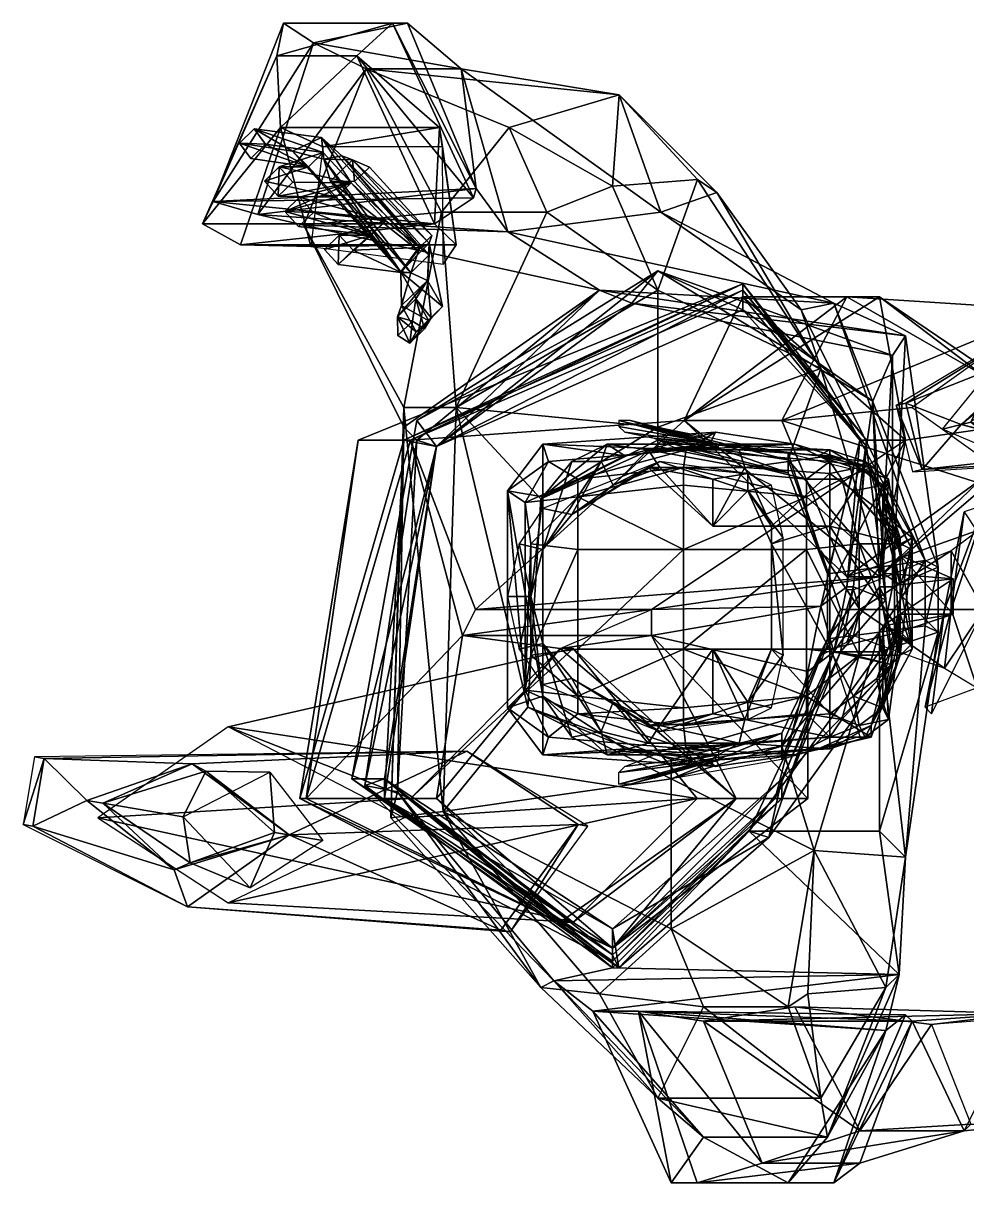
# Model space of a CAD drawing. Extents: x -361 to 352, y -265 to 311.
# Drawn here: x -361 to 108, y -265 to 311 of the extents above; entities that cross this region are included whole.
import ezdxf

# ---------------------------------------------------------------- set-up
doc = ezdxf.new("R2010")
doc.units = 0
for name, color, linetype in [('-EYES', 250, 'CONTINUOUS'), ('-HAIR', 38, 'CONTINUOUS'), ('-MOUTH', 12, 'CONTINUOUS'), ('-PANTS', 142, 'CONTINUOUS'), ('-SHIRT', 170, 'CONTINUOUS'), ('-SHOES', 42, 'CONTINUOUS'), ('-SKIN', 31, 'CONTINUOUS'), ('-SOCKS', 160, 'CONTINUOUS'), ('-TIE', 255, 'CONTINUOUS')]:
    doc.layers.add(name, color=color, linetype=linetype)

msp = doc.modelspace()

# ---------------------------------------------------------------- meshes
at = {"layer": '-EYES'}
mesh = msp.add_polyface(dxfattribs=at)
corners = [(65.88, 11.54, 1716.97), (74.62, 17.37, 1731.54), (65.88, -26.36, 1725.71), (60.04, -38.02, 1734.46), (74.62, 31.94, 1731.54), (65.88, 37.77, 1716.97), (65.88, 75.67, 1725.71), (60.04, 87.33, 1734.46)]
mesh.append_faces([[corners[k] for k in face] for face in [(2, 1, 3), (4, 6, 7)]], dxfattribs={"vtx0": -1})
mesh.append_faces([[corners[k] for k in face] for face in [(0, 1, 2)]], dxfattribs={"vtx1": -1})
mesh.append_faces([[corners[k] for k in face] for face in [(4, 5, 6)]], dxfattribs={"vtx2": -1})
at = {"layer": '-HAIR'}
mesh = msp.add_polyface(dxfattribs=at)
corners = [(-103.21, 101.91, 1763.61), (-17.21, 107.74, 1763.61), (-62.39, 96.08, 1740.29), (-20.12, 101.91, 1740.29), (-31.78, 98.99, 1804.42), (-100.29, 93.16, 1804.42), (-85.72, 84.42, 1824.83), (-33.24, 90.25, 1827.75), (-85.72, 75.67, 1830.66), (-33.24, 81.5, 1833.58), (-85.72, 49.43, 1836.49), (-33.24, 49.43, 1839.41), (-85.72, -0.12, 1836.49), (-33.24, -0.12, 1839.41), (-85.72, -23.45, 1830.66), (-33.24, -29.28, 1833.58), (-85.72, -32.19, 1824.83), (-33.24, -38.02, 1827.75), (-100.29, -43.85, 1804.42), (-31.78, -49.68, 1804.42), (-103.21, -52.6, 1763.61), (-17.21, -58.43, 1763.61), (-62.39, -49.68, 1740.29), (-20.12, -55.51, 1740.29), (22.15, -52.6, 1763.61), (39.64, -43.85, 1804.42), (22.15, 101.91, 1763.61), (39.64, 93.16, 1804.42), (27.98, 84.42, 1824.83), (27.98, 75.67, 1830.66), (27.98, 49.43, 1836.49), (27.98, -0.12, 1836.49), (27.98, -23.45, 1830.66), (27.98, -32.19, 1824.83), (-111.95, 72.76, 1804.42), (-111.95, -20.53, 1804.42), (-109.04, 52.35, 1807.34), (-109.04, -3.04, 1807.34), (-120.7, 78.59, 1763.61), (-120.7, -29.28, 1763.61), (-103.21, 75.67, 1711.14), (-103.21, -23.45, 1711.14), (-88.63, 93.16, 1693.65), (-71.14, 101.91, 1702.39), (-50.73, 98.99, 1673.24), (-74.05, 93.16, 1673.24), (-74.05, -40.94, 1673.24), (-50.73, -46.77, 1673.24), (-71.14, -52.6, 1702.39), (-88.63, -43.85, 1693.65), (45.47, 84.42, 1816.08), (54.21, 52.35, 1816.08), (54.21, -3.04, 1816.08), (45.47, -35.11, 1816.08)]
mesh.append_faces([[corners[k] for k in face] for face in [(2, 1, 3), (4, 0, 5), (4, 6, 7), (8, 11, 9), (13, 14, 15), (16, 19, 17), (20, 19, 18), (21, 22, 23), (19, 24, 25), (26, 4, 27), (28, 4, 7), (29, 11, 30), (13, 32, 31), (33, 19, 25), (0, 40, 38), (43, 40, 2), (43, 45, 42), (46, 48, 49), (41, 48, 22), (41, 20, 39), (18, 39, 20), (38, 5, 0), (16, 35, 18), (37, 14, 12), (8, 36, 10), (34, 6, 5), (28, 50, 27), (51, 29, 30), (32, 52, 31), (53, 33, 25)]], dxfattribs={"vtx0": -1})
mesh.append_faces([[corners[k] for k in face] for face in [(0, 1, 2), (5, 6, 4), (10, 11, 8), (12, 14, 13), (18, 19, 16), (20, 22, 21), (21, 24, 19), (1, 4, 26), (9, 29, 7), (28, 7, 29), (9, 11, 29), (15, 32, 13), (17, 19, 33), (34, 35, 36), (37, 36, 35), (40, 41, 38), (39, 38, 41), (42, 40, 43), (49, 48, 41), (35, 14, 37), (34, 36, 8), (29, 50, 28), (31, 52, 30), (51, 30, 52), (32, 33, 53)]], dxfattribs={"vtx1": -1})
mesh.append_faces([[corners[k] for k in face] for face in [(4, 1, 0), (8, 9, 7), (7, 6, 8), (12, 13, 11), (11, 10, 12), (16, 17, 15), (15, 14, 16), (20, 21, 19), (28, 27, 4), (13, 31, 30), (30, 11, 13), (17, 33, 32), (32, 15, 17), (38, 39, 35), (35, 34, 38), (0, 2, 40), (43, 44, 45), (46, 47, 48), (41, 22, 20), (18, 35, 39), (38, 34, 5), (16, 14, 35), (37, 12, 10), (10, 36, 37), (34, 8, 6), (51, 50, 29), (32, 53, 52)]], dxfattribs={"vtx2": -1})
at = {"layer": '-MOUTH'}
mesh = msp.add_polyface(dxfattribs=at)
corners = [(74.62, -3.04, 1655.75), (71.71, 8.62, 1647), (71.71, 49.43, 1647), (74.62, 55.26, 1655.75)]
mesh.append_faces([[corners[k] for k in face] for face in [(0, 1, 2), (2, 3, 0)]], dxfattribs={"vtx2": -1})
at = {"layer": '-PANTS'}
mesh = msp.add_polyface(dxfattribs=at)
corners = [(48.06, 175.11, 485.46), (154.95, 113.57, 462.79), (148.47, 168.63, 90.29), (226.21, 120.05, 122.68), (80.45, 120.05, 70.86), (15.67, 113.57, 342.94), (148.47, 71.46, 90.29), (48.06, 35.83, 485.46), (145.23, 113.57, 501.66), (64.26, 35.83, 498.42), (-32.92, 113.57, 540.53), (64.26, 175.11, 498.42), (77.21, 103.85, 822.33), (-49.11, 19.63, 783.46), (-136.57, 19.63, 783.46), (-168.96, 103.85, 822.33), (-3.77, 175.11, 819.09), (-3.77, 181.59, 919.5), (54.54, 103.85, 913.02), (-194.87, 103.85, 913.02), (-3.77, 178.35, 987.52), (57.78, 103.85, 987.52), (-172.2, 103.85, 1000.48), (15.67, -74.3, 1006.96), (-68.55, -148.8, 1026.39), (-68.55, -155.28, 935.7), (12.43, -74.3, 932.46), (-224.02, -74.3, 938.94), (-181.92, -74.3, 1032.87), (-68.55, -148.8, 854.72), (28.63, -74.3, 841.76), (-220.79, -74.3, 848.24), (-7, -74.3, 514.61), (-49.11, 6.68, 783.46), (-94.46, 0.2, 495.18), (-143.05, 6.68, 783.46), (-156, -74.3, 521.09), (-94.46, -135.84, 495.18), (-87.98, 0.2, 478.98), (-26.44, -74.3, 417.44), (-168.96, -74.3, 508.13), (-87.98, -135.84, 478.98), (-259.65, -126.13, 96.77), (-172.2, -84.02, 80.57), (-324.44, -84.02, 132.4), (-259.65, -38.67, 96.77), (48.06, 30.97, 974.57), (35.1, 21.25, 866.06), (28.63, -11.14, 866.06), (41.58, -1.42, 974.57), (-3.77, 168.63, 1074.98), (57.78, 100.61, 1062.02), (-156, 100.61, 1081.46), (-181.92, -64.58, 1087.93), (-68.55, -139.08, 1078.22), (15.67, -64.58, 1071.74), (44.82, -1.42, 1062.02), (51.3, 30.97, 1058.78)]
mesh.append_faces([[corners[k] for k in face] for face in [(48, 30, 33), (30, 48, 26), (13, 12, 47), (47, 12, 18), (9, 13, 14)]])
mesh.append_faces([[corners[k] for k in face] for face in [(2, 1, 3), (2, 5, 0), (5, 6, 7), (1, 6, 3), (1, 9, 7), (10, 7, 9), (0, 10, 11), (11, 1, 0), (12, 9, 8), (10, 14, 15), (16, 10, 15), (11, 12, 8), (16, 18, 12), (17, 15, 19), (17, 21, 18), (17, 22, 20), (23, 25, 26), (28, 25, 24), (26, 29, 30), (27, 29, 25), (33, 32, 34), (35, 36, 31), (36, 29, 31), (32, 29, 37), (38, 32, 39), (34, 40, 36), (40, 37, 36), (32, 41, 39), (39, 42, 43), (44, 41, 40), (45, 40, 38), (45, 39, 43), (27, 22, 19), (19, 31, 27), (15, 35, 31), (18, 46, 47), (26, 49, 23), (47, 33, 13), (20, 51, 21), (20, 52, 50), (28, 52, 22), (28, 54, 53), (55, 24, 23), (23, 56, 55), (57, 49, 46), (57, 21, 51), (33, 34, 13)]], dxfattribs={"vtx0": -1})
mesh.append_faces([[corners[k] for k in face] for face in [(0, 1, 2), (4, 6, 5), (5, 7, 10), (8, 1, 11), (9, 14, 10), (16, 12, 11), (17, 18, 16), (20, 21, 17), (27, 25, 28), (31, 29, 27), (30, 32, 33), (37, 29, 36), (34, 32, 38), (41, 37, 40), (42, 41, 44), (38, 39, 45), (28, 22, 27), (46, 49, 47), (48, 47, 49), (50, 51, 20), (53, 52, 28), (54, 24, 55), (56, 49, 57), (14, 13, 35), (33, 35, 13)]], dxfattribs={"vtx1": -1})
mesh.append_faces([[corners[k] for k in face] for face in [(2, 4, 5), (1, 7, 6), (1, 8, 9), (0, 5, 10), (12, 13, 9), (16, 11, 10), (17, 16, 15), (17, 19, 22), (23, 24, 25), (26, 25, 29), (35, 34, 36), (32, 30, 29), (34, 38, 40), (32, 37, 41), (39, 41, 42), (45, 44, 40), (19, 15, 31), (15, 14, 35), (18, 21, 46), (26, 48, 49), (47, 48, 33), (20, 22, 52), (28, 24, 54), (23, 49, 56), (57, 46, 21), (34, 35, 33)]], dxfattribs={"vtx2": -1})
at = {"layer": '-SHIRT'}
mesh = msp.add_polyface(dxfattribs=at)
corners = [(-44.51, 217.22, 1419.38), (-120.54, 207.5, 1318.29), (-143.73, 288.48, 1346.11), (-119.9, 259.33, 1490.81), (-65.22, 275.52, 1445.12), (-190.96, 288.48, 1385.57), (-222.04, 210.74, 1398.88), (-153.47, 217.22, 1506.2), (-101.17, 217.22, 1528.76), (-217.16, 301.44, 1295.24), (-244.91, 216.07, 1322.65), (-170.35, 311.15, 1260.34), (-136.3, 229.01, 1238.9), (-177.84, 311.15, 1241.27), (-137.54, 224.31, 1221.66), (-232.15, 311.15, 1257.1), (-266.98, 222.55, 1260.88), (-235.43, 294.96, 1152.04), (-272.34, 211.36, 1153.33), (-195.63, 294.96, 1144.1), (-157.05, 211.36, 1149.86), (-154.46, 259.33, 991.09), (-233.48, 259.33, 992.38), (-253.44, 201.02, 995.75), (-212.54, 249.61, 937.98), (-218.4, 200.1, 938.01), (-152.96, 249.61, 936.68), (-146.27, 201.02, 986.08)]
mesh.append_faces([[corners[k] for k in face] for face in [(5, 4, 2), (5, 7, 3), (5, 10, 6), (9, 2, 11), (12, 2, 1), (13, 12, 14), (11, 15, 9), (16, 9, 15), (17, 16, 15), (17, 13, 19), (14, 19, 13), (20, 21, 19), (22, 19, 21), (22, 18, 17), (24, 21, 26), (27, 26, 21), (12, 16, 14)]], dxfattribs={"vtx0": -1})
mesh.append_faces([[corners[k] for k in face] for face in [(3, 4, 5), (5, 2, 9), (11, 12, 13), (10, 9, 16), (15, 13, 17), (17, 19, 22), (22, 21, 24)]], dxfattribs={"vtx1": -1})
mesh.append_faces([[corners[k] for k in face] for face in [(0, 1, 2), (5, 6, 7), (3, 7, 8), (5, 9, 10), (12, 11, 2), (11, 13, 15), (17, 18, 16), (14, 20, 19), (22, 23, 18), (22, 24, 25)]], dxfattribs={"vtx2": -1})
mesh = msp.add_polyface(dxfattribs=at)
corners = [(-45.87, 110.33, 1557.6), (-45.87, 103.85, 1570.56), (18.91, 94.13, 1547.89), (-45.87, 178.35, 1541.41), (-68.42, 230.18, 1532.22), (-101.17, 217.22, 1528.76), (-26.16, 233.42, 1496.91), (35.1, 139.48, 1515.5), (-16.66, 226.94, 1467.86), (25.39, 168.63, 1444.24), (-44.51, 217.22, 1419.38), (41.58, 171.87, 1343.82), (-120.54, 207.5, 1318.29), (-146.29, 120.05, 1525.21), (86.93, 43.93, 1444.24), (-143.73, 288.48, 1346.11), (-65.22, 275.52, 1445.12), (-119.9, 259.33, 1490.81), (77.21, 155.68, 1198.06), (-75.03, 178.35, 1201.3), (93.41, 40.69, 1340.58), (70.73, 30.97, 1198.06), (70.73, 145.96, 1146.24), (-58.83, 171.87, 1159.19), (-156, 100.61, 1165.67), (64.26, 30.97, 1149.48), (61.02, 123.29, 1087.93), (-45.87, 188.07, 1113.85), (-165.72, 113.57, 1097.65), (-156, 100.61, 1081.46), (-3.77, 168.63, 1074.98), (57.78, 100.61, 1062.02)]
mesh.append_faces([[corners[k] for k in face] for face in [(3, 6, 4)]])
mesh.append_faces([[corners[k] for k in face] for face in [(7, 6, 3), (8, 9, 10), (11, 10, 9), (7, 0, 2), (13, 0, 3), (7, 14, 9), (10, 15, 16), (17, 5, 4), (4, 16, 17), (8, 16, 6), (11, 19, 12), (18, 23, 19), (24, 19, 23), (22, 27, 23), (28, 23, 27), (29, 27, 30), (26, 30, 27)]], dxfattribs={"vtx0": -1})
mesh.append_faces([[corners[k] for k in face] for face in [(0, 1, 2), (7, 9, 8), (9, 14, 11), (6, 16, 4), (11, 20, 18), (18, 21, 22), (22, 25, 26)]], dxfattribs={"vtx1": -1})
mesh.append_faces([[corners[k] for k in face] for face in [(3, 4, 5), (7, 8, 6), (11, 12, 10), (7, 3, 0), (8, 10, 16), (11, 18, 19), (18, 22, 23), (22, 26, 27), (26, 31, 30)]], dxfattribs={"vtx2": -1})
mesh = msp.add_polyface(dxfattribs=at)
corners = [(-104.18, 74.7, 1609.43), (-104.18, 74.7, 1567.32), (-110.66, -28.95, 1609.43), (-104.18, 74.7, 1557.6), (-110.66, -28.95, 1567.32), (-120.54, 207.5, 1318.29), (-75.03, 178.35, 1201.3), (-222.04, 210.74, 1398.88), (-172.2, 120.05, 1470.15), (-153.47, 217.22, 1506.2), (-172.2, 110.33, 1372.97), (-146.29, 120.05, 1525.21), (-101.17, 217.22, 1528.76), (-45.87, 178.35, 1541.41), (-45.87, 110.33, 1557.6), (-110.66, -28.95, 1557.6), (-152.76, -80.78, 1525.21), (-178.68, -84.02, 1453.95), (-157.05, 211.36, 1149.86), (-146.27, 201.02, 986.08), (-154.46, 259.33, 991.09), (-233.48, 259.33, 992.38), (-218.4, 200.1, 938.01), (-253.44, 201.02, 995.75), (-152.62, 191.31, 932.73), (-152.96, 249.61, 936.68), (-136.3, 229.01, 1238.9), (-244.91, 216.07, 1322.65), (-266.98, 222.55, 1260.88), (-137.54, 224.31, 1221.66), (-272.34, 211.36, 1153.33), (-165.72, 103.85, 1207.78), (-175.44, -71.06, 1363.26), (-156, 100.61, 1165.67), (-191.63, -67.82, 1191.59), (-58.83, 171.87, 1159.19), (-165.72, 113.57, 1097.65), (-198.11, -64.58, 1104.13), (-156, 100.61, 1081.46), (-45.87, 188.07, 1113.85)]
mesh.append_faces([[corners[k] for k in face] for face in [(5, 6, 7)]])
mesh.append_faces([[corners[k] for k in face] for face in [(8, 7, 10), (9, 11, 12), (13, 12, 11), (11, 15, 3), (8, 16, 11), (10, 17, 8), (21, 22, 23), (27, 5, 7), (18, 28, 30), (18, 23, 19), (22, 19, 23), (31, 32, 10), (10, 6, 31), (33, 34, 31), (38, 37, 36)]], dxfattribs={"vtx0": -1})
mesh.append_faces([[corners[k] for k in face] for face in [(0, 1, 2), (1, 3, 4), (8, 11, 9), (3, 14, 11), (26, 5, 27), (29, 28, 18), (24, 19, 22), (7, 6, 10), (31, 6, 33), (33, 35, 36), (36, 39, 38)]], dxfattribs={"vtx1": -1})
mesh.append_faces([[corners[k] for k in face] for face in [(8, 9, 7), (18, 19, 20), (19, 24, 25), (26, 27, 28), (18, 30, 23), (33, 36, 37)]], dxfattribs={"vtx2": -1})
mesh = msp.add_polyface(dxfattribs=at)
corners = [(38.34, 37.45, 1599.71), (38.34, 37.45, 1567.32), (18.91, 87.66, 1567.32), (18.91, 87.66, 1602.95), (38.34, 5.06, 1567.32), (-45.87, 100.61, 1606.19), (-45.87, 103.85, 1570.56), (-104.18, 74.7, 1567.32), (-104.18, 74.7, 1609.43), (-104.18, 74.7, 1557.6), (-45.87, 110.33, 1557.6), (38.34, 37.45, 1547.89), (38.34, 5.06, 1547.89), (18.91, 94.13, 1547.89), (18.91, 97.37, 1551.13), (51.3, 89.28, 1538.17), (64.26, 40.69, 1515.5), (35.1, 139.48, 1515.5), (64.26, 8.3, 1515.5), (86.93, 11.54, 1444.24), (86.93, 43.93, 1444.24), (41.58, 171.87, 1343.82), (93.41, 40.69, 1340.58), (93.41, 8.3, 1340.58), (70.73, 30.97, 1198.06), (77.21, 155.68, 1198.06), (70.73, 145.96, 1146.24), (64.26, 30.97, 1149.48), (64.26, -1.42, 1198.06), (61.02, 123.29, 1087.93), (67.49, 24.49, 1071.74), (57.78, 100.61, 1062.02), (51.3, 30.97, 1058.78)]
mesh.append_faces([[corners[k] for k in face] for face in [(6, 3, 2), (5, 7, 8), (9, 6, 10), (2, 11, 13), (13, 6, 2), (3, 10, 14), (14, 0, 3), (13, 16, 17), (21, 20, 22), (23, 24, 22), (25, 22, 24), (26, 24, 27), (28, 27, 24), (29, 27, 30), (31, 30, 32)]], dxfattribs={"vtx0": -1})
mesh.append_faces([[corners[k] for k in face] for face in [(1, 0, 4), (5, 3, 6), (11, 1, 12), (10, 5, 7), (15, 0, 14), (11, 16, 13), (16, 20, 17), (29, 30, 31)]], dxfattribs={"vtx1": -1})
mesh.append_faces([[corners[k] for k in face] for face in [(0, 1, 2), (2, 3, 0), (5, 6, 7), (9, 7, 6), (2, 1, 11), (3, 5, 10), (16, 11, 12), (18, 19, 20), (20, 16, 18), (19, 23, 22), (22, 20, 19)]], dxfattribs={"vtx2": -1})
mesh = msp.add_polyface(dxfattribs=at)
corners = [(-39.4, -54.86, 1606.19), (-39.4, -58.1, 1573.8), (15.67, -41.91, 1602.95), (15.67, -41.91, 1567.32), (-110.66, -28.95, 1567.32), (-110.66, -28.95, 1609.43), (-104.18, 74.7, 1567.32), (-110.66, -28.95, 1557.6), (-104.18, 74.7, 1557.6), (-39.4, -64.58, 1547.89), (15.67, -48.39, 1547.89), (-39.4, -64.58, 1560.84), (15.67, -54.86, 1551.13), (-178.68, -84.02, 1453.95), (-175.44, -71.06, 1363.26), (-104.18, -168.23, 1450.71), (-152.76, -80.78, 1525.21), (-39.4, -139.08, 1538.17), (31.86, -100.21, 1515.5), (-146.29, 120.05, 1525.21), (-172.2, 120.05, 1470.15), (-172.2, 110.33, 1372.97), (-191.63, -67.82, 1191.59), (-97.7, -164.99, 1324.39), (-165.72, 103.85, 1207.78), (-68.55, -152.04, 1146.24), (-0.53, -90.49, 1139.76), (-0.53, -90.49, 1181.87), (-156, 100.61, 1165.67), (-181.92, -64.58, 1155.96), (-68.55, -158.52, 1188.35), (-65.31, -158.52, 1110.61), (9.19, -93.73, 1081.46), (-198.11, -64.58, 1104.13), (-68.55, -139.08, 1078.22), (15.67, -64.58, 1071.74), (-181.92, -64.58, 1087.93), (-156, 100.61, 1081.46)]
mesh.append_faces([[corners[k] for k in face] for face in [(2, 1, 3), (4, 0, 5), (1, 7, 9), (1, 10, 3), (11, 2, 12), (9, 18, 10), (9, 16, 17), (28, 33, 29), (31, 36, 34)]], dxfattribs={"vtx0": -1})
mesh.append_faces([[corners[k] for k in face] for face in [(0, 1, 2), (4, 5, 6), (7, 4, 8), (9, 10, 1), (11, 4, 0), (13, 14, 15), (7, 16, 9), (14, 22, 23), (22, 29, 30), (29, 33, 25), (33, 36, 31)]], dxfattribs={"vtx1": -1})
mesh.append_faces([[corners[k] for k in face] for face in [(4, 1, 0), (1, 4, 7), (11, 0, 2), (16, 13, 15), (9, 17, 18), (19, 16, 7), (20, 13, 16), (21, 14, 13), (24, 22, 14), (25, 26, 27), (28, 29, 22), (31, 32, 26), (34, 35, 32), (37, 36, 33)]], dxfattribs={"vtx2": -1})
mesh = msp.add_polyface(dxfattribs=at)
corners = [(15.67, -41.91, 1602.95), (15.67, -41.91, 1567.32), (38.34, 5.06, 1567.32), (38.34, 5.06, 1599.71), (38.34, 37.45, 1599.71), (38.34, 5.06, 1547.89), (15.67, -48.39, 1547.89), (38.34, 37.45, 1567.32), (54.54, -43.53, 1538.17), (15.67, -54.86, 1551.13), (64.26, -90.49, 1330.87), (77.21, -103.45, 1444.24), (73.97, -161.76, 1327.63), (67.49, -168.23, 1453.95), (31.86, -100.21, 1515.5), (28.63, -171.47, 1509.02), (64.26, 8.3, 1515.5), (64.26, 40.69, 1515.5), (86.93, 11.54, 1444.24), (93.41, 8.3, 1340.58), (64.26, -1.42, 1198.06), (70.73, 30.97, 1198.06), (-0.53, -90.49, 1181.87), (41.58, -1.42, 1146.24), (-0.53, -90.49, 1139.76), (64.26, 30.97, 1149.48), (9.19, -93.73, 1081.46), (70.73, -7.9, 1087.93), (67.49, 24.49, 1071.74), (44.82, -1.42, 1062.02), (51.3, 30.97, 1058.78), (15.67, -64.58, 1071.74)]
mesh.append_faces([[corners[k] for k in face] for face in [(5, 1, 6), (3, 9, 0), (12, 11, 13), (13, 14, 15), (16, 6, 14), (16, 11, 18), (19, 11, 10), (20, 10, 22), (12, 22, 10), (23, 22, 24), (23, 26, 27), (27, 25, 23), (29, 28, 27), (27, 31, 29)]], dxfattribs={"vtx0": -1})
mesh.append_faces([[corners[k] for k in face] for face in [(3, 2, 4), (2, 5, 7), (8, 9, 3), (10, 11, 12), (5, 6, 16), (14, 11, 16), (18, 11, 19), (19, 10, 20), (20, 22, 23), (24, 26, 23), (26, 31, 27)]], dxfattribs={"vtx1": -1})
mesh.append_faces([[corners[k] for k in face] for face in [(0, 1, 2), (2, 3, 0), (5, 2, 1), (13, 11, 14), (5, 16, 17), (19, 20, 21), (20, 23, 25), (27, 28, 25), (29, 30, 28)]], dxfattribs={"vtx2": -1})
mesh = msp.add_polyface(dxfattribs=at)
corners = [(73.97, -161.76, 1327.63), (-97.7, -164.99, 1324.39), (-68.55, -158.52, 1188.35), (-104.18, -168.23, 1450.71), (-175.44, -71.06, 1363.26), (-152.76, -80.78, 1525.21), (-75.03, -171.47, 1509.02), (-23.2, -177.95, 1525.21), (-39.4, -139.08, 1538.17), (18.91, -177.95, 1525.21), (31.86, -100.21, 1515.5), (-55.59, -180.04, 1168.91), (80.45, -185.05, 1143), (-23.2, -185.05, 1065.26), (-78.27, -180.04, 1230.45), (67.49, -189.74, 1230.45), (5.95, -255.69, 1087.93), (-26.44, -265.41, 1188.35), (-39.4, -265.41, 1227.22), (18.91, -265.41, 1230.45), (-23.2, -242.73, 1334.11), (35.1, -223.3, 1460.43), (-45.87, -223.3, 1460.43), (38.34, -242.73, 1334.11), (-191.63, -67.82, 1191.59), (-0.53, -90.49, 1181.87), (-68.55, -152.04, 1146.24), (-181.92, -64.58, 1155.96), (-65.31, -158.52, 1110.61), (-0.53, -90.49, 1139.76), (-198.11, -64.58, 1104.13), (-68.55, -139.08, 1078.22), (9.19, -93.73, 1081.46)]
mesh.append_faces([[corners[k] for k in face] for face in [(0, 1, 2), (9, 8, 7)]])
mesh.append_faces([[corners[k] for k in face] for face in [(3, 4, 1), (5, 3, 6), (6, 8, 5), (9, 10, 8), (11, 12, 13), (0, 14, 1), (11, 16, 17), (18, 11, 17), (19, 20, 18), (14, 20, 1), (6, 22, 7), (1, 22, 3), (1, 24, 2), (26, 25, 2), (2, 27, 26), (28, 29, 26), (26, 30, 28), (31, 32, 28)]], dxfattribs={"vtx0": -1})
mesh.append_faces([[corners[k] for k in face] for face in [(7, 8, 6), (14, 15, 11), (13, 16, 11), (18, 17, 19), (18, 20, 14), (3, 22, 6), (20, 22, 1)]], dxfattribs={"vtx1": -1})
mesh.append_faces([[corners[k] for k in face] for face in [(18, 14, 11), (21, 9, 7), (7, 22, 21), (23, 21, 22), (22, 20, 23), (0, 2, 25)]], dxfattribs={"vtx2": -1})
mesh = msp.add_polyface(dxfattribs=at)
corners = [(28.63, -171.47, 1509.02), (31.86, -100.21, 1515.5), (18.91, -177.95, 1525.21), (135.52, -181.19, 1006.96), (161.43, -181.19, 955.97), (90.17, -186.74, 903.31), (22.15, -177.95, 961.61), (-23.2, -185.05, 1065.26), (80.45, -185.05, 1143), (-55.59, -180.04, 1168.91), (77.21, -181.81, 1214.26), (67.49, -189.74, 1230.45), (73.97, -161.76, 1327.63), (-78.27, -180.04, 1230.45), (138.75, -236.25, 942.17), (106.36, -239.49, 1003.72), (54.54, -239.49, 974.57), (109.6, -236.25, 919.5), (5.95, -255.69, 1087.93), (54.54, -255.69, 1113.85), (41.58, -265.41, 1214.26), (-26.44, -265.41, 1188.35), (18.91, -265.41, 1230.45), (38.34, -242.73, 1334.11), (-23.2, -242.73, 1334.11), (67.49, -168.23, 1453.95), (35.1, -223.3, 1460.43)]
mesh.append_faces([[corners[k] for k in face] for face in [(3, 5, 6), (3, 7, 8), (9, 11, 10), (14, 3, 15), (15, 17, 14), (5, 16, 6), (7, 16, 18), (15, 18, 16), (15, 8, 19), (20, 8, 10), (19, 21, 18), (11, 20, 10), (23, 11, 12), (26, 0, 2), (23, 25, 26)]], dxfattribs={"vtx0": -1})
mesh.append_faces([[corners[k] for k in face] for face in [(0, 1, 2), (6, 7, 3), (4, 3, 14), (17, 16, 5), (6, 16, 7), (3, 8, 15), (19, 8, 20), (20, 22, 21), (22, 11, 23), (25, 0, 26), (12, 25, 23)]], dxfattribs={"vtx1": -1})
mesh.append_faces([[corners[k] for k in face] for face in [(3, 4, 5), (9, 10, 8), (12, 11, 13), (15, 16, 17), (15, 19, 18), (19, 20, 21), (11, 22, 20), (22, 23, 24)]], dxfattribs={"vtx2": -1})
at = {"layer": '-SHOES'}
mesh = msp.add_polyface(dxfattribs=at)
corners = [(-356.71, -88.02, 31.18), (-279.75, -128.2, 26.32), (-286.48, -109.81, 67.62), (-329.91, -75.33, 82.19), (-229.32, -92.41, 94.34), (-124.03, -139.86, 8.5), (-119.24, -140.67, -8.5), (-279.75, -128.2, 11.74), (-361.5, -87.21, 11.74), (-140.93, -50.74, 19.03), (-140.93, -50.74, -7.69), (-351.01, -54.49, 31.18), (-355.8, -53.68, 11.74), (-85.52, -87.26, 18.22), (-80.73, -88.07, -8.5), (-277.53, -57.11, 67.62), (158.53, 97.32, 64.38), (85.45, 89.24, 27.94), (295.23, 101.12, 35.23), (104.95, 111.58, 78.95), (77.28, 122.25, 27.94), (72.56, 121.08, 8.5), (80.73, 88.07, 8.5), (305.46, 191.24, 47.37), (347.77, 141.65, 57.09), (310.18, 192.41, 30.37), (352.48, 142.82, 30.37), (203.99, 136.1, 91.1), (295.23, 101.12, 8.5), (151.04, 168.04, 23.08), (151.04, 168.04, 8.5), (145.69, 149.19, 64.38)]
mesh.append_faces([[corners[k] for k in face] for face in [(13, 4, 5), (3, 11, 0), (11, 3, 15), (11, 15, 9), (16, 17, 18), (19, 17, 16), (17, 19, 20), (27, 24, 23)]])
mesh.append_faces([[corners[k] for k in face] for face in [(0, 2, 3), (4, 1, 5), (7, 5, 1), (7, 0, 8), (11, 10, 12), (13, 10, 9), (9, 4, 13), (13, 6, 14), (25, 24, 26), (27, 18, 24), (18, 26, 24), (28, 17, 22), (20, 30, 21), (25, 29, 23), (29, 27, 23), (31, 20, 19)]], dxfattribs={"vtx0": -1})
mesh.append_faces([[corners[k] for k in face] for face in [(2, 1, 4), (6, 5, 7), (9, 10, 11), (0, 11, 8), (12, 8, 11), (23, 24, 25), (16, 18, 27), (28, 26, 18), (29, 30, 20), (29, 20, 31)]], dxfattribs={"vtx1": -1})
mesh.append_faces([[corners[k] for k in face] for face in [(0, 1, 2), (7, 1, 0), (13, 14, 10), (9, 15, 4), (13, 5, 6), (17, 20, 21), (21, 22, 17), (28, 18, 17), (25, 30, 29), (29, 31, 27)]], dxfattribs={"vtx2": -1})
at = {"layer": '-SKIN'}
mesh = msp.add_polyface(dxfattribs=at)
corners = [(-168.75, 187.04, 864.29), (-208.7, 232.63, 927.28), (-212.04, 243.62, 912.09), (-227.58, 247.5, 878.53), (-173.53, 187.15, 860.12), (-211.73, 198.68, 778.72), (-204.82, 191.14, 777.04), (-188.56, 205.79, 842.43), (-224.53, 210, 771.15), (-231.44, 217.54, 772.82), (-205.83, 224.65, 846.61), (-234.7, 225.08, 789.6), (-241.6, 232.63, 791.28), (-219.65, 239.74, 849.95), (-248.31, 243.94, 808.9), (-254, 251.49, 815.6), (-164.26, 199.7, 857.88), (-198.5, 231.76, 844.83), (-213.13, 254.39, 875.03), (-212.31, 246.84, 848.17), (-240.98, 251.05, 807.12), (-246.67, 258.59, 813.83), (-227.36, 232.19, 787.83), (-234.27, 239.74, 789.5), (-181.22, 212.9, 840.65), (-217.2, 217.1, 769.38), (-224.11, 224.65, 771.05), (-197.49, 198.25, 775.27), (-204.4, 205.79, 776.94), (-203.08, 245.18, 909.93), (-196.7, 232.41, 945.71), (-189.37, 239.52, 943.93), (-197.7, 243.29, 924.62)]
mesh.append_faces([[corners[k] for k in face] for face in [(13, 10, 3), (10, 4, 3), (16, 17, 18), (17, 19, 18)]])
mesh.append_faces([[corners[k] for k in face] for face in [(0, 1, 2), (15, 13, 3), (19, 21, 18), (2, 32, 29), (2, 18, 3), (21, 3, 18), (27, 4, 6)]], dxfattribs={"vtx0": -1})
mesh.append_faces([[corners[k] for k in face] for face in [(5, 6, 7), (8, 7, 9), (10, 9, 7), (11, 10, 12), (13, 12, 10), (14, 13, 15), (18, 29, 16), (1, 32, 2), (15, 3, 21), (14, 20, 13), (19, 13, 20), (12, 23, 11), (22, 11, 23), (10, 17, 9), (26, 9, 17), (8, 25, 7), (24, 7, 25), (5, 28, 6), (27, 6, 28)]], dxfattribs={"vtx1": -1})
mesh.append_faces([[corners[k] for k in face] for face in [(2, 3, 4), (19, 20, 21), (17, 22, 23), (23, 19, 17), (24, 25, 26), (26, 17, 24), (27, 28, 24), (30, 31, 32), (32, 1, 30), (2, 29, 18), (15, 21, 20), (20, 14, 15), (13, 19, 23), (23, 12, 13), (11, 22, 17), (17, 10, 11), (9, 26, 25), (25, 8, 9), (28, 5, 7)]], dxfattribs={"vtx2": -1})
mesh = msp.add_polyface(dxfattribs=at)
corners = [(-165.61, 198.46, 938.18), (-196.7, 232.41, 945.71), (-208.7, 232.63, 927.28), (-173.75, 187.58, 921.49), (-168.75, 187.04, 864.29), (-212.04, 243.62, 912.09), (-173.53, 187.15, 860.12), (-188.56, 205.79, 842.43), (-204.82, 191.14, 777.04), (-205.83, 224.65, 846.61), (-159.73, 163.18, 896.77), (-173.35, 170.72, 870.74), (-175.38, 165.17, 855.24), (-166.04, 157.63, 863.64), (-169.29, 152.08, 843.1), (-175.18, 155.85, 833.86), (-166.22, 174.06, 853.02), (-158.7, 164.73, 861.86), (-161.96, 159.19, 841.32), (-167.85, 162.96, 832.08), (-160.52, 183.16, 867.63), (-153.01, 170.28, 892.48), (-159.7, 201.8, 915.43), (-159.58, 195.92, 862.08), (-164.26, 199.7, 857.88), (-181.22, 212.9, 840.65), (-198.5, 231.76, 844.83), (-197.49, 198.25, 775.27), (-203.08, 245.18, 909.93), (-197.7, 243.29, 924.62), (-189.37, 239.52, 943.93), (-158.28, 205.57, 936.41), (-204.4, 205.79, 776.94), (-47.82, 110.65, 1743.2), (-59.48, 113.57, 1737.37), (-21.58, 101.91, 1734.46), (-65.31, 113.57, 1725.71), (-15.75, 101.91, 1725.71), (-65.31, 110.65, 1711.14), (-62.39, 107.74, 1699.48), (-15.75, 101.91, 1711.14)]
mesh.append_faces([[corners[k] for k in face] for face in [(7, 6, 9), (24, 25, 26)]])
mesh.append_faces([[corners[k] for k in face] for face in [(0, 2, 3), (5, 6, 4), (7, 8, 6), (11, 3, 4), (11, 13, 10), (14, 12, 15), (16, 18, 19), (17, 20, 21), (22, 20, 23), (27, 25, 24), (24, 28, 23), (22, 28, 29), (4, 24, 23), (21, 13, 17), (21, 3, 10), (0, 22, 31), (36, 35, 34), (39, 40, 38)]], dxfattribs={"vtx0": -1})
mesh.append_faces([[corners[k] for k in face] for face in [(3, 2, 4), (10, 3, 11), (13, 12, 14), (16, 20, 17), (30, 31, 29), (22, 29, 31), (6, 24, 4), (11, 20, 12), (16, 12, 20), (15, 19, 14), (18, 14, 19), (10, 13, 21), (3, 22, 0)]], dxfattribs={"vtx1": -1})
mesh.append_faces([[corners[k] for k in face] for face in [(0, 1, 2), (11, 12, 13), (16, 17, 18), (22, 21, 20), (22, 23, 28), (7, 25, 32), (27, 24, 6), (4, 23, 20), (20, 11, 4), (12, 16, 19), (19, 15, 12), (14, 18, 17), (17, 13, 14), (21, 22, 3), (33, 34, 35), (37, 36, 38)]], dxfattribs={"vtx2": -1})
mesh = msp.add_polyface(dxfattribs=at)
corners = [(-109.04, 26.11, 1579.95), (-103.21, -23.45, 1711.14), (-103.21, 75.67, 1711.14), (-114.87, -0.12, 1550.8), (-103.21, 2.79, 1579.95), (-120.7, 26.11, 1550.8), (-44.9, 90.25, 1638.26), (-50.73, 90.25, 1579.95), (-68.22, 81.5, 1638.26), (-18.67, 61.1, 1620.77), (-18.67, 84.42, 1579.95), (-2.63, 90.25, 1638.26), (10.49, 61.1, 1617.85), (-103.21, 49.43, 1579.95), (-114.87, 52.35, 1550.8), (-103.21, 69.84, 1550.8), (-88.63, 66.93, 1579.95), (-44.9, 93.16, 1550.8), (-1.17, 87.33, 1550.8), (-1.17, 78.59, 1579.95), (10.49, 81.5, 1550.8), (10.49, 52.35, 1579.95), (16.32, 55.26, 1550.8), (-88.63, 93.16, 1693.65), (-74.05, 93.16, 1673.24), (-47.82, 110.65, 1743.2), (-21.58, 101.91, 1734.46), (-27.41, 104.82, 1743.2), (-15.75, 101.91, 1725.71), (-65.31, 113.57, 1725.71), (-65.31, 110.65, 1711.14), (-15.75, 101.91, 1711.14), (-15.75, 101.91, 1699.48), (-62.39, 107.74, 1699.48), (-47.82, 104.82, 1684.9), (-15.75, 100.36, 1684.9), (-21.58, 99.54, 1676.16), (-36.16, 99.54, 1676.16), (-50.73, 98.99, 1673.24), (-5.55, 98.99, 1673.24), (-71.14, 101.91, 1702.39), (-15.75, 101.91, 1702.39), (-62.39, 96.08, 1740.29), (-20.12, 101.91, 1740.29), (39.64, 96.08, 1673.24), (39.64, 98.99, 1702.39), (33.81, 96.08, 1734.46), (22.15, 101.91, 1763.61), (-17.21, 107.74, 1763.61)]
mesh.append_faces([[corners[k] for k in face] for face in [(0, 1, 2), (6, 7, 8)]])
mesh.append_faces([[corners[k] for k in face] for face in [(3, 0, 5), (7, 9, 10), (9, 11, 12), (0, 14, 5), (15, 13, 16), (17, 16, 7), (17, 10, 18), (19, 18, 10), (19, 22, 20), (2, 13, 0), (24, 13, 23), (16, 8, 7), (9, 19, 10), (25, 26, 27), (28, 30, 31), (32, 34, 35), (37, 35, 34), (42, 41, 40), (44, 11, 39), (47, 43, 48), (8, 38, 6)]], dxfattribs={"vtx0": -1})
mesh.append_faces([[corners[k] for k in face] for face in [(6, 9, 7), (13, 14, 0), (7, 10, 17), (21, 22, 19), (23, 13, 2), (24, 8, 16), (12, 19, 9), (28, 26, 29), (32, 31, 33), (36, 35, 37), (40, 41, 38), (39, 38, 41), (41, 45, 39), (43, 46, 41), (24, 38, 8)]], dxfattribs={"vtx1": -1})
mesh.append_faces([[corners[k] for k in face] for face in [(3, 4, 0), (9, 6, 11), (15, 14, 13), (17, 15, 16), (19, 20, 18), (24, 16, 13), (21, 19, 12), (32, 33, 34), (38, 39, 11), (11, 6, 38), (42, 43, 41)]], dxfattribs={"vtx2": -1})
mesh = msp.add_polyface(dxfattribs=at)
corners = [(16.32, -3.04, 1550.8), (16.32, 55.26, 1550.8), (10.49, 52.35, 1579.95), (39.64, 61.1, 1614.94), (39.64, -0.12, 1614.94), (-2.63, 90.25, 1638.26), (39.64, 87.33, 1638.26), (10.49, 61.1, 1617.85), (39.64, 96.08, 1673.24), (-5.55, 98.99, 1673.24), (39.64, 98.99, 1702.39), (-15.75, 101.91, 1702.39), (33.81, 96.08, 1734.46), (22.15, 101.91, 1763.61), (-20.12, 101.91, 1740.29), (45.47, 84.42, 1816.08), (60.04, 90.25, 1763.61), (39.64, 93.16, 1804.42), (74.62, 52.35, 1769.44), (54.21, 52.35, 1816.08), (74.62, -3.04, 1769.44), (74.62, 52.35, 1612.02), (74.62, 8.62, 1612.02), (51.3, 78.59, 1638.26), (54.21, 90.25, 1673.24), (57.13, 93.16, 1702.39), (60.04, 87.33, 1734.46), (62.96, 69.84, 1641.17), (80.45, 55.26, 1626.6), (71.71, 49.43, 1647), (80.45, 2.79, 1626.6), (80.45, 49.43, 1740.29), (65.88, 81.5, 1673.24), (68.79, 84.42, 1693.65), (65.88, 75.67, 1725.71), (74.62, 55.26, 1655.75), (74.62, 46.52, 1676.16), (71.71, 8.62, 1647), (74.62, 8.62, 1676.16), (65.88, 37.77, 1716.97), (74.62, 31.94, 1731.54), (100.86, 34.86, 1681.99), (100.86, 17.37, 1681.99)]
mesh.append_faces([[corners[k] for k in face] for face in [(27, 29, 28), (31, 40, 26)]])
mesh.append_faces([[corners[k] for k in face] for face in [(7, 6, 3), (2, 7, 3), (9, 10, 8), (11, 12, 10), (17, 16, 13), (18, 15, 19), (3, 23, 21), (24, 6, 8), (24, 10, 25), (12, 16, 26), (27, 21, 23), (16, 31, 26), (23, 32, 27), (33, 24, 25), (25, 34, 33), (27, 35, 29), (32, 36, 35), (39, 33, 34), (41, 39, 40)]], dxfattribs={"vtx0": -1})
mesh.append_faces([[corners[k] for k in face] for face in [(3, 4, 2), (5, 6, 7), (15, 16, 17), (18, 19, 20), (6, 23, 3), (8, 10, 24), (13, 16, 12), (28, 30, 21), (18, 31, 16), (24, 32, 23), (26, 34, 25), (32, 35, 27), (33, 36, 32), (36, 39, 41), (41, 42, 36)]], dxfattribs={"vtx1": -1})
mesh.append_faces([[corners[k] for k in face] for face in [(0, 1, 2), (8, 6, 5), (13, 12, 14), (18, 16, 15), (3, 21, 22), (24, 23, 6), (12, 26, 25), (25, 10, 12), (27, 28, 21), (31, 18, 20), (33, 32, 24), (28, 29, 37), (35, 36, 38), (39, 36, 33)]], dxfattribs={"vtx2": -1})
mesh = msp.add_polyface(dxfattribs=at)
corners = [(10.49, 52.35, 1579.95), (10.49, -0.12, 1579.95), (16.32, -3.04, 1550.8), (39.64, -0.12, 1614.94), (10.49, -0.12, 1617.85), (39.64, -32.19, 1638.26), (-2.63, -35.11, 1638.26), (39.64, -43.85, 1673.24), (54.21, -3.04, 1816.08), (74.62, -3.04, 1769.44), (54.21, 52.35, 1816.08), (45.47, -35.11, 1816.08), (60.04, -43.85, 1763.61), (39.64, -43.85, 1804.42), (33.81, -49.68, 1734.46), (60.04, -38.02, 1734.46), (39.64, -49.68, 1702.39), (57.13, -43.85, 1702.39), (54.21, -38.02, 1673.24), (51.3, -23.45, 1638.26), (74.62, 8.62, 1612.02), (39.64, 61.1, 1614.94), (62.96, -14.7, 1641.17), (80.45, 2.79, 1626.6), (71.71, 8.62, 1647), (74.62, 52.35, 1612.02), (80.45, -0.12, 1740.29), (80.45, 49.43, 1740.29), (65.88, -29.28, 1673.24), (68.79, -35.11, 1693.65), (65.88, -26.36, 1725.71), (74.62, -3.04, 1655.75), (74.62, 8.62, 1676.16), (80.45, 55.26, 1626.6), (74.62, 55.26, 1655.75), (65.88, 11.54, 1716.97), (74.62, 17.37, 1731.54), (74.62, 31.94, 1731.54), (100.86, 17.37, 1681.99), (74.62, 46.52, 1676.16), (100.86, 34.86, 1681.99)]
mesh.append_faces([[corners[k] for k in face] for face in [(23, 24, 22), (36, 26, 15)]])
mesh.append_faces([[corners[k] for k in face] for face in [(4, 1, 3), (5, 4, 3), (11, 9, 8), (12, 14, 15), (16, 15, 14), (17, 7, 18), (5, 18, 7), (19, 3, 20), (22, 20, 23), (9, 15, 26), (19, 28, 18), (29, 18, 28), (17, 30, 15), (22, 31, 28), (28, 32, 29), (29, 35, 30), (35, 38, 36)]], dxfattribs={"vtx0": -1})
mesh.append_faces([[corners[k] for k in face] for face in [(1, 0, 3), (5, 7, 6), (8, 9, 10), (11, 13, 12), (16, 7, 17), (5, 3, 19), (20, 25, 23), (12, 15, 9), (22, 28, 19), (29, 30, 17), (24, 31, 22), (32, 35, 29), (32, 38, 35), (32, 39, 38), (37, 36, 40), (38, 40, 36)]], dxfattribs={"vtx1": -1})
mesh.append_faces([[corners[k] for k in face] for face in [(0, 1, 2), (5, 6, 4), (11, 12, 9), (16, 17, 15), (5, 19, 18), (20, 3, 21), (22, 19, 20), (9, 26, 27), (29, 17, 18), (28, 31, 32), (24, 23, 33), (32, 31, 34), (26, 36, 37), (37, 27, 26)]], dxfattribs={"vtx2": -1})
mesh = msp.add_polyface(dxfattribs=at)
corners = [(-1.17, -26.36, 1579.95), (10.49, -0.12, 1579.95), (10.49, -0.12, 1617.85), (-18.67, -0.12, 1620.77), (-18.67, -32.19, 1579.95), (-68.22, -26.36, 1638.26), (-74.05, -40.94, 1673.24), (-88.63, -14.7, 1579.95), (-50.73, -38.02, 1579.95), (-103.21, 2.79, 1579.95), (-88.63, -43.85, 1693.65), (-103.21, -23.45, 1711.14), (-109.04, 26.11, 1579.95), (16.32, -3.04, 1550.8), (10.49, -29.28, 1550.8), (-1.17, -35.11, 1550.8), (-44.9, -40.94, 1550.8), (-103.21, -17.62, 1550.8), (-114.87, -0.12, 1550.8), (-44.9, -38.02, 1638.26), (-21.58, -47.68, 1676.16), (-15.75, -49.68, 1684.9), (-36.16, -47.68, 1676.16), (-47.82, -52.6, 1684.9), (-15.75, -52.6, 1699.48), (-62.39, -58.43, 1699.48), (-15.75, -52.6, 1711.14), (-65.31, -61.34, 1711.14), (-15.75, -55.51, 1725.71), (-65.31, -67.17, 1725.71), (-21.58, -55.51, 1734.46), (-59.48, -67.17, 1737.37), (-47.82, -64.26, 1743.2), (-27.41, -58.43, 1743.2), (-2.63, -35.11, 1638.26), (-15.75, -52.6, 1702.39), (-20.12, -55.51, 1740.29), (-62.39, -49.68, 1740.29), (-71.14, -52.6, 1702.39), (-50.73, -46.77, 1673.24), (-5.55, -46.77, 1673.24), (39.64, -43.85, 1673.24), (33.81, -49.68, 1734.46), (22.15, -52.6, 1763.61), (-17.21, -58.43, 1763.61), (39.64, -49.68, 1702.39)]
mesh.append_faces([[corners[k] for k in face] for face in [(8, 19, 5)]])
mesh.append_faces([[corners[k] for k in face] for face in [(0, 3, 4), (5, 7, 8), (9, 6, 10), (9, 11, 12), (13, 0, 14), (15, 0, 4), (4, 16, 15), (7, 16, 8), (9, 17, 7), (4, 19, 8), (22, 21, 23), (24, 23, 21), (25, 26, 27), (28, 27, 26), (29, 30, 31), (32, 30, 33), (3, 34, 19), (35, 37, 38), (19, 40, 39), (34, 41, 40), (36, 43, 44), (35, 42, 36), (39, 5, 19)]], dxfattribs={"vtx0": -1})
mesh.append_faces([[corners[k] for k in face] for face in [(0, 1, 2), (7, 6, 9), (14, 0, 15), (17, 16, 7), (18, 17, 9), (20, 21, 22), (24, 26, 25), (28, 30, 29), (2, 34, 3), (39, 40, 38), (35, 38, 40), (35, 40, 45), (6, 5, 39)]], dxfattribs={"vtx1": -1})
mesh.append_faces([[corners[k] for k in face] for face in [(0, 2, 3), (5, 6, 7), (9, 10, 11), (13, 1, 0), (4, 8, 16), (4, 3, 19), (24, 25, 23), (28, 29, 27), (32, 31, 30), (35, 36, 37), (19, 34, 40), (36, 42, 43)]], dxfattribs={"vtx2": -1})
mesh = msp.add_polyface(dxfattribs=at)
corners = [(-15.75, -52.6, 1702.39), (39.64, -49.68, 1702.39), (33.81, -49.68, 1734.46), (-5.55, -46.77, 1673.24), (39.64, -43.85, 1673.24), (60.04, -43.85, 1763.61), (39.64, -43.85, 1804.42), (22.15, -52.6, 1763.61), (125.9, -231.37, 926.2), (140.98, -192, 946.16), (138.13, -232.96, 908), (151.85, -182.07, 930.47), (206.06, -178.08, 911.95), (151.98, -243.7, 900.54), (177.1, -248.87, 873.6), (208.04, -178.88, 905.97), (205.44, -238.52, 868.13), (224.89, -254.84, 825.08), (212.14, -221.03, 877), (177.13, -154.43, 929.54), (196.53, -163.18, 907.92), (209.29, -157.42, 899.03), (204.37, -148.67, 909.71), (205.75, -172.91, 920.14), (215.88, -164.37, 907.76), (209.64, -154.23, 916.69), (184.47, -159.99, 934.96), (164.47, -193.19, 942.87), (212.65, -185.03, 920.67), (217.42, -226.59, 883.99), (215.11, -189.4, 915.33), (186.69, -252.83, 886.29), (210.72, -244.08, 875.11), (230.16, -260.39, 832.06), (157.61, -243.49, 907.99), (146.04, -241.3, 918.47), (146.25, -197.56, 953.14), (131.17, -236.93, 933.18)]
mesh.append_faces([[corners[k] for k in face] for face in [(18, 16, 14), (15, 18, 14), (29, 30, 31), (32, 29, 31)]])
mesh.append_faces([[corners[k] for k in face] for face in [(1, 3, 4), (5, 6, 7), (10, 9, 11), (10, 12, 13), (15, 13, 12), (16, 17, 14), (11, 20, 12), (22, 20, 19), (23, 25, 26), (23, 27, 28), (33, 32, 31), (34, 30, 28), (34, 27, 35), (35, 13, 34), (31, 13, 14), (14, 33, 31), (22, 26, 25), (11, 26, 19), (27, 9, 36)]], dxfattribs={"vtx0": -1})
mesh.append_faces([[corners[k] for k in face] for face in [(7, 2, 5), (8, 9, 10), (14, 13, 15), (21, 20, 22), (26, 27, 23), (28, 27, 34), (37, 8, 35), (10, 35, 8), (34, 13, 31), (28, 12, 23), (20, 23, 12), (27, 26, 11)]], dxfattribs={"vtx1": -1})
mesh.append_faces([[corners[k] for k in face] for face in [(0, 1, 2), (10, 11, 12), (11, 19, 20), (23, 24, 25), (34, 31, 30), (36, 37, 35), (35, 27, 36), (35, 10, 13), (14, 17, 33), (30, 15, 12), (23, 20, 21), (21, 24, 23), (22, 19, 26), (27, 11, 9)]], dxfattribs={"vtx2": -1})
at = {"layer": '-SOCKS'}
mesh = msp.add_polyface(dxfattribs=at)
corners = [(-282.01, -83.46, 184.22), (-321.93, -76.68, 96.77), (-278.48, -106.24, 87.05), (-248.57, -118.71, 176.13), (-212.55, -95.25, 167.22), (-236.5, -91.19, 108.91), (-229.32, -92.41, 94.34), (-286.48, -109.81, 67.62), (-329.91, -75.33, 82.19), (-277.53, -57.11, 67.62), (-270.76, -60.73, 87.05), (-238.81, -61.23, 176.13), (109.66, 112.75, 93.53), (155.59, 99.09, 83.81), (140.25, 90.29, 185.84), (95.51, 109.25, 180.98), (163.9, 126.17, 193.13), (187.48, 132.01, 105.68), (203.99, 136.1, 91.1), (158.53, 97.32, 64.38), (104.95, 111.58, 78.95), (144.5, 143.89, 83.81), (145.69, 149.19, 64.38), (126.24, 146.88, 185.84)]
mesh.append_faces([[corners[k] for k in face] for face in [(0, 2, 3), (5, 3, 2), (6, 2, 7), (1, 7, 2), (9, 1, 10), (10, 6, 9), (11, 5, 10), (10, 0, 11), (12, 14, 15), (17, 14, 13), (18, 13, 19), (20, 13, 12), (21, 20, 12), (21, 18, 22), (23, 17, 21), (23, 12, 15)]], dxfattribs={"vtx0": -1})
mesh.append_faces([[corners[k] for k in face] for face in [(4, 3, 5), (8, 7, 1), (5, 6, 10), (1, 0, 10), (16, 14, 17), (19, 13, 20), (17, 18, 21), (21, 12, 23)]], dxfattribs={"vtx1": -1})
mesh.append_faces([[corners[k] for k in face] for face in [(0, 1, 2), (6, 5, 2), (9, 8, 1), (11, 4, 5), (12, 13, 14), (18, 17, 13), (21, 22, 20), (23, 16, 17)]], dxfattribs={"vtx2": -1})
at = {"layer": '-TIE'}
mesh = msp.add_polyface(dxfattribs=at)
corners = [(44.82, 19.63, 1593.23), (54.54, 19.63, 1580.28), (35.1, 48.79, 1580.28), (35.1, 48.79, 1593.23), (48.06, 29.35, 1554.36), (54.54, 19.63, 1557.6), (54.54, 19.63, 1544.65), (51.3, 29.35, 1547.89), (99.89, 48.79, 1453.95), (99.89, 19.63, 1453.95), (116.08, 19.63, 1314.67), (112.84, 58.5, 1314.67), (106.36, 68.22, 1185.11), (99.89, 19.63, 1185.11), (96.65, 19.63, 1126.8), (116.08, 71.46, 1126.8), (116.08, 19.63, 1071.74), (90.17, -32.19, 1126.8), (86.93, -28.95, 1185.11), (112.84, -19.23, 1314.67), (96.65, -9.52, 1453.95), (51.3, 6.68, 1547.89), (48.06, 3.44, 1554.36), (35.1, -3.04, 1580.28), (35.1, -6.28, 1593.23)]
mesh.append_faces([[corners[k] for k in face] for face in [(15, 14, 16), (14, 17, 16)]])
mesh.append_faces([[corners[k] for k in face] for face in [(0, 2, 3), (5, 7, 4), (8, 6, 9), (8, 10, 11), (13, 11, 10), (12, 14, 15), (14, 18, 17), (19, 13, 10), (10, 20, 19), (6, 20, 9), (21, 5, 22), (1, 22, 5), (23, 0, 24)]], dxfattribs={"vtx0": -1})
mesh.append_faces([[corners[k] for k in face] for face in [(2, 1, 4), (5, 4, 1), (7, 6, 8), (12, 11, 13), (13, 18, 14), (9, 20, 10), (6, 5, 21), (1, 0, 23)]], dxfattribs={"vtx1": -1})
mesh.append_faces([[corners[k] for k in face] for face in [(0, 1, 2), (5, 6, 7), (8, 9, 10), (12, 13, 14), (19, 18, 13), (6, 21, 20), (1, 23, 22)]], dxfattribs={"vtx2": -1})

doc.saveas('drawing.dxf')
